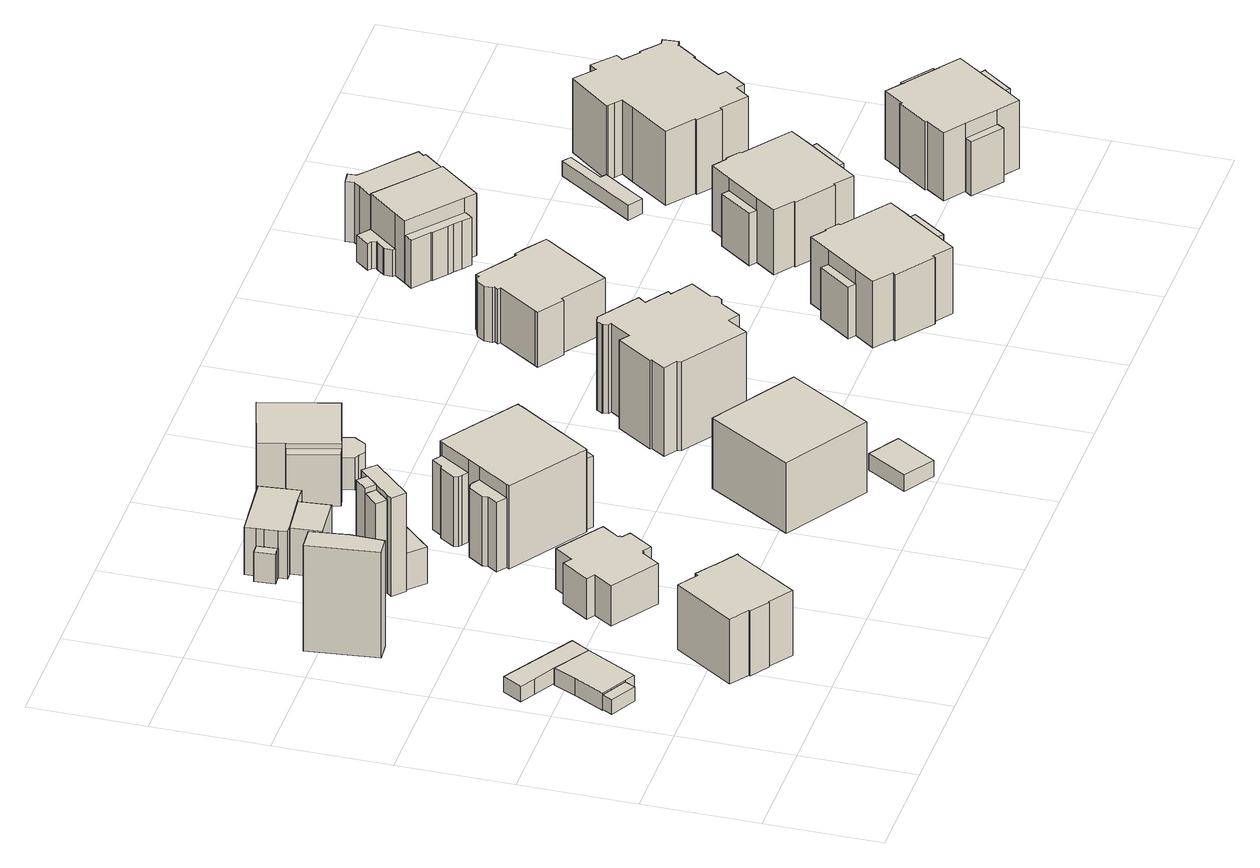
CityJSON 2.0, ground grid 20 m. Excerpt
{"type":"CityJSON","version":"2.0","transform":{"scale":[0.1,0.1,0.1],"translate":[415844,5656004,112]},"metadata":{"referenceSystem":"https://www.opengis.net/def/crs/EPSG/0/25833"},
"CityObjects":{
"building1":{"type":"Building","attributes":{"Dachtyp_tdc":"tdcPolyFlatRoof","Gemeindeschluessel":14612000,"Dachneigung":7.21,"QualitaetDacherkennung":48,"Geometrietyp2DReferenz":"3000","measuredHeight":2.91,"function":"31001_9998","roofType":"2100"},"geometry":[{"type":"Solid","lod":"1","boundaries":[[[[0,1,2,3]],[[4,5,6,7]],[[3,5,4,0]],[[2,6,5,3]],[[1,7,6,2]],[[0,4,7,1]]]]}]},
"building2":{"type":"Building","attributes":{"Dachtyp_tdc":"tdcPolyFlatRoof","Gemeindeschluessel":14612000,"Dachneigung":0,"QualitaetDacherkennung":65,"Geometrietyp2DReferenz":"3000","measuredHeight":3.23,"function":"31001_9998","roofType":"1000"},"geometry":[{"type":"Solid","lod":"1","boundaries":[[[[8,9,10,11,12,13]],[[14,15,16,17,18,19]],[[13,15,14,8]],[[12,16,15,13]],[[11,17,16,12]],[[10,18,17,11]],[[9,19,18,10]],[[8,14,19,9]]]]}]},
"building3":{"type":"Building","attributes":{"Dachtyp_tdc":"tdcPolyFlatRoof","Gemeindeschluessel":14612000,"Dachneigung":3.41,"QualitaetDacherkennung":53,"Geometrietyp2DReferenz":"3000","measuredHeight":3.01,"function":"31001_9998","roofType":"2100"},"geometry":[{"type":"Solid","lod":"1","boundaries":[[[[20,11,10,21,22,23]],[[24,25,26,27,28,29]],[[23,25,24,20]],[[22,26,25,23]],[[21,27,26,22]],[[10,28,27,21]],[[11,29,28,10]],[[20,24,29,11]]]]}]},
"building4":{"type":"Building","attributes":{"Dachtyp_tdc":"tdcTentRoof","Gemeindeschluessel":14612000,"Dachneigung":24.25,"QualitaetDacherkennung":80,"Geometrietyp2DReferenz":"3000","measuredHeight":13.79,"function":"31001_9998","roofType":"3500"},"geometry":[{"type":"Solid","lod":"1","boundaries":[[[[30,31,32,33,34,35,36,37,38,39,40,41,42]],[[43,44,45,46,47,48,49,50,51,52,53,54,55]],[[42,44,43,30]],[[41,45,44,42]],[[40,46,45,41]],[[39,47,46,40]],[[38,48,47,39]],[[37,49,48,38]],[[36,50,49,37]],[[35,51,50,36]],[[34,52,51,35]],[[33,53,52,34]],[[32,54,53,33]],[[31,55,54,32]],[[30,43,55,31]]]]}]},
"building5":{"type":"Building","attributes":{"Dachtyp_tdc":"tdcFreeFormRoof","Gemeindeschluessel":14612000,"Dachneigung":70.06,"QualitaetDacherkennung":8,"Geometrietyp2DReferenz":"3000","measuredHeight":22.73,"function":"31001_9998","roofType":"5000"},"geometry":[{"type":"Solid","lod":"1","boundaries":[[[[56,57,58,59,60]],[[61,62,63,64,65]],[[60,62,61,56]],[[59,63,62,60]],[[58,64,63,59]],[[57,65,64,58]],[[56,61,65,57]]]]}]},
"building6":{"type":"Building","attributes":{"Dachtyp_tdc":"tdcPolyFlatRoof","Gemeindeschluessel":14612000,"Dachneigung":0,"QualitaetDacherkennung":70,"Geometrietyp2DReferenz":"3000","measuredHeight":7.64,"function":"31001_9998","roofType":"1000"},"geometry":[{"type":"Solid","lod":"1","boundaries":[[[[66,67,68,69,70,71,72,73,74,75,76,77,78,79,80,81]],[[82,83,84,85,86,87,88,89,90,91,92,93,94,95,96,97]],[[81,83,82,66]],[[80,84,83,81]],[[79,85,84,80]],[[78,86,85,79]],[[77,87,86,78]],[[76,88,87,77]],[[75,89,88,76]],[[74,90,89,75]],[[73,91,90,74]],[[72,92,91,73]],[[71,93,92,72]],[[70,94,93,71]],[[69,95,94,70]],[[68,96,95,69]],[[67,97,96,68]],[[66,82,97,67]]]]}]},
"building7":{"type":"Building","attributes":{"Dachtyp_tdc":"tdcFreeFormRoof","Gemeindeschluessel":14612000,"Dachneigung":73.4,"QualitaetDacherkennung":16,"Geometrietyp2DReferenz":"3000","measuredHeight":19.22,"function":"31001_9998","roofType":"5000"},"geometry":[{"type":"Solid","lod":"1","boundaries":[[[[98,99,100,101]],[[102,103,104,105]],[[101,103,102,98]],[[100,104,103,101]],[[99,105,104,100]],[[98,102,105,99]]]]}]},
"building8":{"type":"Building","attributes":{"Dachtyp_tdc":"tdcGableRoof","Gemeindeschluessel":14612000,"Dachneigung":61.26,"QualitaetDacherkennung":19,"Geometrietyp2DReferenz":"3000","measuredHeight":19.61,"function":"31001_9998","roofType":"3100"},"geometry":[{"type":"Solid","lod":"1","boundaries":[[[[106,107,108,109]],[[110,111,112,113]],[[109,111,110,106]],[[108,112,111,109]],[[107,113,112,108]],[[106,110,113,107]]]]}]},
"building9":{"type":"Building","attributes":{"Dachtyp_tdc":"tdcFreeFormRoof","Gemeindeschluessel":14612000,"Dachneigung":63.85,"QualitaetDacherkennung":7,"Geometrietyp2DReferenz":"3000","measuredHeight":19.94,"function":"31001_9998","roofType":"5000"},"geometry":[{"type":"Solid","lod":"1","boundaries":[[[[114,115,116,109,108,117,118]],[[119,120,105,104,121,122,123]],[[118,120,119,114]],[[117,105,120,118]],[[108,104,105,117]],[[109,121,104,108]],[[116,122,121,109]],[[115,123,122,116]],[[114,119,123,115]]]]}]},
"building10":{"type":"Building","attributes":{"Dachtyp_tdc":"tdcFreeFormRoof","Gemeindeschluessel":14612000,"Dachneigung":36.55,"QualitaetDacherkennung":3,"Geometrietyp2DReferenz":"3000","measuredHeight":9.17,"function":"31001_9998","roofType":"5000"},"geometry":[{"type":"Solid","lod":"1","boundaries":[[[[124,125,126,127,128]],[[129,130,131,132,133]],[[128,130,129,124]],[[127,131,130,128]],[[126,132,131,127]],[[125,133,132,126]],[[124,129,133,125]]]]}]},
"building11":{"type":"Building","attributes":{"Gemeindeschluessel":14612000,"Geometrietyp2DReferenz":"3000","function":"31001_9998","roofType":"9999"},"children":["building11-1","building11-2","building11-3"]},
"building11-1":{"type":"BuildingPart","attributes":{"Dachtyp_tdc":"tdcGableRoof","Dachneigung":48.93,"QualitaetDacherkennung":73,"Geometrietyp2DReferenz":"3000","measuredHeight":10.89,"roofType":"3100"},"parents":["building11"],"geometry":[{"type":"Solid","lod":"1","boundaries":[[[[134,135,136,137]],[[138,139,140,141]],[[137,138,141,134]],[[136,139,138,137]],[[135,140,139,136]],[[134,141,140,135]]]]}]},
"building11-2":{"type":"BuildingPart","attributes":{"Dachtyp_tdc":"tdcFreeFormRoof","Dachneigung":66.71,"QualitaetDacherkennung":18,"Geometrietyp2DReferenz":"3000","measuredHeight":6.61,"roofType":"5000"},"parents":["building11"],"geometry":[{"type":"Solid","lod":"1","boundaries":[[[[142,143,144,145,146]],[[147,148,149,150,151]],[[146,148,147,142]],[[145,149,148,146]],[[144,150,149,145]],[[143,151,150,144]],[[142,147,151,143]]]]}]},
"building11-3":{"type":"BuildingPart","attributes":{"Dachtyp_tdc":"tdcGableRoof","Dachneigung":45.71,"QualitaetDacherkennung":52,"Geometrietyp2DReferenz":"3000","measuredHeight":10.87,"roofType":"3100"},"parents":["building11"],"geometry":[{"type":"Solid","lod":"1","boundaries":[[[[152,153,154,155,156,157,158,159,160,161]],[[140,162,147,163,151,164,165,166,167,141]],[[161,140,141,152]],[[160,162,140,161]],[[159,147,162,160]],[[158,163,147,159]],[[157,151,163,158]],[[156,164,151,157]],[[155,165,164,156]],[[154,166,165,155]],[[153,167,166,154]],[[152,141,167,153]]]]}]},
"building12":{"type":"Building","attributes":{"Gemeindeschluessel":14612000,"Geometrietyp2DReferenz":"3000","function":"31001_9998","roofType":"9999"},"children":["building12-1","building12-2","building12-3","building12-4"]},
"building12-1":{"type":"BuildingPart","attributes":{"Dachtyp_tdc":"tdcPolyFlatRoof","Dachneigung":0,"QualitaetDacherkennung":38,"Geometrietyp2DReferenz":"3000","measuredHeight":13.13,"roofType":"1000"},"parents":["building12"],"geometry":[{"type":"Solid","lod":"1","boundaries":[[[[168,169,170,171,172,173,174,175]],[[176,177,178,179,180,181,182,183]],[[175,177,176,168]],[[174,178,177,175]],[[173,179,178,174]],[[172,180,179,173]],[[171,181,180,172]],[[170,182,181,171]],[[169,183,182,170]],[[168,176,183,169]]]]}]},
"building12-2":{"type":"BuildingPart","attributes":{"Dachtyp_tdc":"tdcTentRoof","Dachneigung":35.95,"QualitaetDacherkennung":52,"Geometrietyp2DReferenz":"3000","measuredHeight":18.56,"roofType":"3500"},"parents":["building12"],"geometry":[{"type":"Solid","lod":"1","boundaries":[[[[184,185,186,187,188,189,190,191,192,193,194]],[[183,195,196,197,198,199,200,201,202,203,176]],[[194,195,183,184]],[[193,196,195,194]],[[192,197,196,193]],[[191,198,197,192]],[[190,199,198,191]],[[189,200,199,190]],[[188,201,200,189]],[[187,202,201,188]],[[186,203,202,187]],[[185,176,203,186]],[[184,183,176,185]]]]}]},
"building12-3":{"type":"BuildingPart","attributes":{"Dachtyp_tdc":"tdcGableRoof","Dachneigung":35.24,"QualitaetDacherkennung":44,"Geometrietyp2DReferenz":"3000","measuredHeight":16.15,"roofType":"3100"},"parents":["building12"],"geometry":[{"type":"Solid","lod":"1","boundaries":[[[[204,205,206,207,208,209,210,211,212]],[[201,213,200,214,215,216,217,218,219]],[[212,213,201,204]],[[211,200,213,212]],[[210,214,200,211]],[[209,215,214,210]],[[208,216,215,209]],[[207,217,216,208]],[[206,218,217,207]],[[205,219,218,206]],[[204,201,219,205]]]]}]},
"building12-4":{"type":"BuildingPart","attributes":{"Dachtyp_tdc":"tdcPolyFlatRoof","Dachneigung":0,"QualitaetDacherkennung":34,"Geometrietyp2DReferenz":"3000","measuredHeight":13.15,"roofType":"1000"},"parents":["building12"],"geometry":[{"type":"Solid","lod":"1","boundaries":[[[[220,221,222,223,224,225,226,227]],[[228,229,230,231,232,233,196,195]],[[226,228,195,227]],[[225,229,228,226]],[[224,230,229,225]],[[223,231,230,224]],[[222,232,231,223]],[[221,233,232,222]],[[220,196,233,221]],[[227,195,196,220]]]]}]},
"building13":{"type":"Building","attributes":{"Dachtyp_tdc":"tdcTentRoof","Gemeindeschluessel":14612000,"Dachneigung":12.66,"QualitaetDacherkennung":60,"Geometrietyp2DReferenz":"3000","measuredHeight":14.26,"function":"31001_9998","roofType":"3500"},"geometry":[{"type":"Solid","lod":"1","boundaries":[[[[234,235,236,237]],[[238,239,240,241]],[[237,239,238,234]],[[236,240,239,237]],[[235,241,240,236]],[[234,238,241,235]]]]}]},
"building14":{"type":"Building","attributes":{"Gemeindeschluessel":14612000,"Geometrietyp2DReferenz":"3000","function":"31001_9998","roofType":"9999"},"children":["building14-1","building14-2","building14-3"]},
"building14-1":{"type":"BuildingPart","attributes":{"Dachtyp_tdc":"tdcHipRoof","Dachneigung":25.36,"QualitaetDacherkennung":58,"Geometrietyp2DReferenz":"3000","measuredHeight":11.88,"roofType":"3200"},"parents":["building14"],"geometry":[{"type":"Solid","lod":"1","boundaries":[[[[242,243,244,245,246,247,248,249,250]],[[251,252,253,254,255,256,257,258,259]],[[250,252,251,242]],[[249,253,252,250]],[[248,254,253,249]],[[247,255,254,248]],[[246,256,255,247]],[[245,257,256,246]],[[244,258,257,245]],[[243,259,258,244]],[[242,251,259,243]]]]}]},
"building14-2":{"type":"BuildingPart","attributes":{"Dachtyp_tdc":"tdcPolyFlatRoof","Dachneigung":25.16,"QualitaetDacherkennung":77,"Geometrietyp2DReferenz":"3000","measuredHeight":9.95,"roofType":"2100"},"parents":["building14"],"geometry":[{"type":"Solid","lod":"1","boundaries":[[[[260,261,262,263]],[[264,258,257,265]],[[263,258,264,260]],[[262,257,258,263]],[[261,265,257,262]],[[260,264,265,261]]]]}]},
"building14-3":{"type":"BuildingPart","attributes":{"Dachtyp_tdc":"tdcFreeFormRoof","Dachneigung":12.82,"QualitaetDacherkennung":23,"Geometrietyp2DReferenz":"3000","measuredHeight":6.76,"roofType":"5000"},"parents":["building14"],"geometry":[{"type":"MultiSurface","lod":"1","boundaries":[[[266,267,268,269,270,271,272,273,274,275,276,267]],[[256,277,278,279,255,280,281,282,283,284,285,277]],[[277,267,276,278]],[[278,276,275,279]],[[273,280,255,274]],[[272,281,280,273]],[[271,282,281,272]],[[270,283,282,271]],[[269,284,283,270]],[[268,285,284,269]],[[267,277,285,268]]]}]},
"building15":{"type":"Building","attributes":{"Dachtyp_tdc":"tdcPolyFlatRoof","Gemeindeschluessel":14612000,"Dachneigung":0,"QualitaetDacherkennung":72,"Geometrietyp2DReferenz":"3000","measuredHeight":3.04,"function":"31001_9998","roofType":"1000"},"geometry":[{"type":"Solid","lod":"1","boundaries":[[[[286,287,288,289]],[[290,291,292,293]],[[289,291,290,286]],[[288,292,291,289]],[[287,293,292,288]],[[286,290,293,287]]]]}]},
"building16":{"type":"Building","attributes":{"Dachtyp_tdc":"tdcFreeFormRoof","Gemeindeschluessel":14612000,"Dachneigung":48.57,"QualitaetDacherkennung":20,"Geometrietyp2DReferenz":"3000","measuredHeight":22.17,"function":"31001_9998","roofType":"5000"},"geometry":[{"type":"Solid","lod":"1","boundaries":[[[[294,295,296,297,298,299,300,301,302,303,304,305,306,307,308,309,310,311,312,313,314,315,316,317,318,319,320]],[[321,322,323,324,325,326,327,328,329,330,331,332,333,334,335,336,337,338,339,340,341,342,343,344,345,346,347]],[[320,322,321,294]],[[319,323,322,320]],[[318,324,323,319]],[[317,325,324,318]],[[316,326,325,317]],[[315,327,326,316]],[[314,328,327,315]],[[313,329,328,314]],[[312,330,329,313]],[[311,331,330,312]],[[310,332,331,311]],[[309,333,332,310]],[[308,334,333,309]],[[307,335,334,308]],[[306,336,335,307]],[[305,337,336,306]],[[304,338,337,305]],[[303,339,338,304]],[[302,340,339,303]],[[301,341,340,302]],[[300,342,341,301]],[[299,343,342,300]],[[298,344,343,299]],[[297,345,344,298]],[[296,346,345,297]],[[295,347,346,296]],[[294,321,347,295]]]]}]},
"building17":{"type":"Building","attributes":{"Dachtyp_tdc":"tdcCutTentRoof","Gemeindeschluessel":14612000,"Dachneigung":0.275,"QualitaetDacherkennung":70,"Geometrietyp2DReferenz":"3000","measuredHeight":13.13,"function":"31001_9998","roofType":"9999"},"geometry":[{"type":"Solid","lod":"1","boundaries":[[[[348,349,350,351,352,353,354,355,356,357,358,359,360,361,362,363,364,365,366,367,368,369]],[[370,371,372,373,374,375,376,377,378,379,380,381,382,383,384,385,386,387,388,389,390,391]],[[369,371,370,348]],[[368,372,371,369]],[[367,373,372,368]],[[366,374,373,367]],[[365,375,374,366]],[[364,376,375,365]],[[363,377,376,364]],[[362,378,377,363]],[[361,379,378,362]],[[360,380,379,361]],[[359,381,380,360]],[[358,382,381,359]],[[357,383,382,358]],[[356,384,383,357]],[[355,385,384,356]],[[354,386,385,355]],[[353,387,386,354]],[[352,388,387,353]],[[351,389,388,352]],[[350,390,389,351]],[[349,391,390,350]],[[348,370,391,349]]]]}]},
"building18":{"type":"Building","attributes":{"Gemeindeschluessel":14612000,"Geometrietyp2DReferenz":"3000","function":"31001_9998","roofType":"9999"},"children":["building18-1","building18-2","building18-3"]},
"building18-1":{"type":"BuildingPart","attributes":{"Dachtyp_tdc":"tdcGableRoof","Dachneigung":25.41,"QualitaetDacherkennung":57,"Geometrietyp2DReferenz":"3000","measuredHeight":12.93,"roofType":"3100"},"parents":["building18"],"geometry":[{"type":"Solid","lod":"1","boundaries":[[[[392,393,394,395]],[[396,397,398,399]],[[395,397,396,392]],[[394,398,397,395]],[[393,399,398,394]],[[392,396,399,393]]]]}]},
"building18-2":{"type":"BuildingPart","attributes":{"Dachtyp_tdc":"tdcFreeFormRoof","Dachneigung":24.99,"QualitaetDacherkennung":48,"Geometrietyp2DReferenz":"3000","measuredHeight":14.52,"roofType":"5000"},"parents":["building18"],"geometry":[{"type":"Solid","lod":"1","boundaries":[[[[400,401,402,403,404,405,406,407,408,409,410,411,412,413,414,415,416]],[[417,418,419,420,421,422,423,424,396,399,425,426,427,428,429,430,431]],[[416,418,417,400]],[[415,419,418,416]],[[414,420,419,415]],[[413,421,420,414]],[[412,422,421,413]],[[411,423,422,412]],[[410,424,423,411]],[[409,396,424,410]],[[408,399,396,409]],[[407,425,399,408]],[[406,426,425,407]],[[405,427,426,406]],[[404,428,427,405]],[[403,429,428,404]],[[402,430,429,403]],[[401,431,430,402]],[[400,417,431,401]]]]}]},
"building18-3":{"type":"BuildingPart","attributes":{"Dachtyp_tdc":"tdcFreeFormRoof","Dachneigung":66.11,"QualitaetDacherkennung":20,"Geometrietyp2DReferenz":"3000","measuredHeight":10.53,"roofType":"5000"},"parents":["building18"],"geometry":[{"type":"Solid","lod":"1","boundaries":[[[[432,433,434,435]],[[436,437,417,431]],[[435,436,431,432]],[[434,437,436,435]],[[433,417,437,434]],[[432,431,417,433]]]]}]},
"building19":{"type":"Building","attributes":{"Gemeindeschluessel":14612000,"Geometrietyp2DReferenz":"3000","function":"31001_9998","roofType":"9999"},"children":["building19-1","building19-2","building19-3","building19-4"]},
"building19-1":{"type":"BuildingPart","attributes":{"Dachtyp_tdc":"tdcHipAndGableRoof","Dachneigung":24.84,"QualitaetDacherkennung":18,"Geometrietyp2DReferenz":"3000","measuredHeight":13.24,"roofType":"5000"},"parents":["building19"],"geometry":[{"type":"Solid","lod":"1","boundaries":[[[[438,439,440,441,442,443]],[[444,445,446,447,448,449]],[[443,444,449,438]],[[442,445,444,443]],[[441,446,445,442]],[[440,447,446,441]],[[439,448,447,440]],[[438,449,448,439]]]]}]},
"building19-2":{"type":"BuildingPart","attributes":{"Dachtyp_tdc":"tdcGableRoof","Dachneigung":36.94,"QualitaetDacherkennung":40,"Geometrietyp2DReferenz":"3000","measuredHeight":11.91,"roofType":"3100"},"parents":["building19"],"geometry":[{"type":"Solid","lod":"1","boundaries":[[[[450,451,452,453,454,455,456,457,458,459]],[[460,446,461,462,463,464,465,466,467,447]],[[459,446,460,450]],[[458,461,446,459]],[[457,462,461,458]],[[456,463,462,457]],[[455,464,463,456]],[[454,465,464,455]],[[453,466,465,454]],[[452,467,466,453]],[[451,447,467,452]],[[450,460,447,451]]]]}]},
"building19-3":{"type":"BuildingPart","attributes":{"Dachtyp_tdc":"tdcFreeFormRoof","Dachneigung":23.27,"QualitaetDacherkennung":32,"Geometrietyp2DReferenz":"3000","measuredHeight":13.5,"roofType":"5000"},"parents":["building19"],"geometry":[{"type":"Solid","lod":"1","boundaries":[[[[468,469,470,471,472,473,474,475,476,477,478,479,480]],[[481,482,444,483,449,484,485,486,487,488,489,490,491]],[[480,482,481,468]],[[479,444,482,480]],[[478,483,444,479]],[[477,449,483,478]],[[476,484,449,477]],[[475,485,484,476]],[[474,486,485,475]],[[473,487,486,474]],[[472,488,487,473]],[[471,489,488,472]],[[470,490,489,471]],[[469,491,490,470]],[[468,481,491,469]]]]}]},
"building19-4":{"type":"BuildingPart","attributes":{"Dachtyp_tdc":"tdcPolyFlatRoof","Dachneigung":0,"QualitaetDacherkennung":19,"Geometrietyp2DReferenz":"3000","measuredHeight":4.95,"roofType":"1000"},"parents":["building19"],"geometry":[{"type":"Solid","lod":"1","boundaries":[[[[492,493,494,495,496,497,498,499,500,501,502,503]],[[448,504,505,506,507,508,509,510,511,512,513,449]],[[503,504,448,492]],[[502,505,504,503]],[[501,506,505,502]],[[500,507,506,501]],[[499,508,507,500]],[[498,509,508,499]],[[497,510,509,498]],[[496,511,510,497]],[[495,512,511,496]],[[494,513,512,495]],[[493,449,513,494]],[[492,448,449,493]]]]}]},
"building20":{"type":"Building","attributes":{"Gemeindeschluessel":14612000,"Geometrietyp2DReferenz":"3000","function":"31001_9998","roofType":"9999"},"children":["building20-1","building20-2","building20-3"]},
"building20-1":{"type":"BuildingPart","attributes":{"Dachtyp_tdc":"tdcCutGableRoof","Dachneigung":21.86,"QualitaetDacherkennung":66,"Geometrietyp2DReferenz":"3000","measuredHeight":12.23,"roofType":"9999"},"parents":["building20"],"geometry":[{"type":"Solid","lod":"1","boundaries":[[[[514,515,516,517]],[[518,519,520,521]],[[517,519,518,514]],[[516,520,519,517]],[[515,521,520,516]],[[514,518,521,515]]]]}]},
"building20-2":{"type":"BuildingPart","attributes":{"Dachtyp_tdc":"tdcFreeFormRoof","Dachneigung":24.66,"QualitaetDacherkennung":50,"Geometrietyp2DReferenz":"3000","measuredHeight":14.12,"roofType":"5000"},"parents":["building20"],"geometry":[{"type":"Solid","lod":"1","boundaries":[[[[522,523,524,525,526,527,528,529,530,531,532,533,534,535,536,537]],[[538,539,540,518,521,541,542,543,544,545,546,547,548,549,550,551]],[[537,539,538,522]],[[536,540,539,537]],[[535,518,540,536]],[[534,521,518,535]],[[533,541,521,534]],[[532,542,541,533]],[[531,543,542,532]],[[530,544,543,531]],[[529,545,544,530]],[[528,546,545,529]],[[527,547,546,528]],[[526,548,547,527]],[[525,549,548,526]],[[524,550,549,525]],[[523,551,550,524]],[[522,538,551,523]]]]}]},
"building20-3":{"type":"BuildingPart","attributes":{"Dachtyp_tdc":"tdcFreeFormRoof","Dachneigung":74.97,"QualitaetDacherkennung":22,"Geometrietyp2DReferenz":"3000","measuredHeight":11.16,"roofType":"5000"},"parents":["building20"],"geometry":[{"type":"Solid","lod":"1","boundaries":[[[[552,553,554,555]],[[547,556,557,548]],[[555,556,547,552]],[[554,557,556,555]],[[553,548,557,554]],[[552,547,548,553]]]]}]},
"building21":{"type":"Building","attributes":{"Dachtyp_tdc":"tdcPolyFlatRoof","Gemeindeschluessel":14612000,"Dachneigung":4.07,"QualitaetDacherkennung":71,"Geometrietyp2DReferenz":"3000","measuredHeight":2.88,"function":"31001_9998","roofType":"2100"},"geometry":[{"type":"Solid","lod":"1","boundaries":[[[[558,559,560,561,562,563]],[[564,565,566,567,568,569]],[[563,565,564,558]],[[562,566,565,563]],[[561,567,566,562]],[[560,568,567,561]],[[559,569,568,560]],[[558,564,569,559]]]]}]},
"building22":{"type":"Building","attributes":{"Gemeindeschluessel":14612000,"Geometrietyp2DReferenz":"3000","function":"31001_9998","roofType":"9999"},"children":["building22-1","building22-2","building22-3","building22-4"]},
"building22-1":{"type":"BuildingPart","attributes":{"Dachtyp_tdc":"tdcFreeFormRoof","Dachneigung":73.81,"QualitaetDacherkennung":10,"Geometrietyp2DReferenz":"3000","measuredHeight":13.15,"roofType":"5000"},"parents":["building22"],"geometry":[{"type":"Solid","lod":"1","boundaries":[[[[570,571,572,573,574,575]],[[576,577,578,579,580,581]],[[575,577,576,570]],[[574,578,577,575]],[[573,579,578,574]],[[572,580,579,573]],[[571,581,580,572]],[[570,576,581,571]]]]}]},
"building22-2":{"type":"BuildingPart","attributes":{"Dachtyp_tdc":"tdcTentRoof","Dachneigung":35.22,"QualitaetDacherkennung":62,"Geometrietyp2DReferenz":"3000","measuredHeight":15.55,"roofType":"3500"},"parents":["building22"],"geometry":[{"type":"Solid","lod":"1","boundaries":[[[[582,583,584,585,586,587,588,589,590,591,592,593,594,595,596,597,598]],[[599,600,601,602,603,604,605,606,581,580,579,607,608,609,610,611,612]],[[597,600,599,598]],[[596,601,600,597]],[[595,602,601,596]],[[594,603,602,595]],[[593,604,603,594]],[[592,605,604,593]],[[591,606,605,592]],[[590,581,606,591]],[[589,580,581,590]],[[588,579,580,589]],[[587,607,579,588]],[[586,608,607,587]],[[585,609,608,586]],[[584,610,609,585]],[[583,611,610,584]],[[582,612,611,583]],[[598,599,612,582]]]]}]},
"building22-3":{"type":"BuildingPart","attributes":{"Dachtyp_tdc":"tdcFreeFormRoof","Dachneigung":62.45,"QualitaetDacherkennung":19,"Geometrietyp2DReferenz":"3000","measuredHeight":10.81,"roofType":"5000"},"parents":["building22"],"geometry":[{"type":"Solid","lod":"1","boundaries":[[[[613,614,615,616,617]],[[618,599,612,619,620]],[[617,599,618,613]],[[616,612,599,617]],[[615,619,612,616]],[[614,620,619,615]],[[613,618,620,614]]]]}]},
"building22-4":{"type":"BuildingPart","attributes":{"Dachtyp_tdc":"tdcGableRoof","Dachneigung":34.89,"QualitaetDacherkennung":71,"Geometrietyp2DReferenz":"3000","measuredHeight":13.29,"roofType":"3100"},"parents":["building22"],"geometry":[{"type":"Solid","lod":"1","boundaries":[[[[621,622,623,624,625,626,627]],[[628,629,630,631,610,609,608]],[[627,629,628,621]],[[626,630,629,627]],[[625,631,630,626]],[[624,610,631,625]],[[623,609,610,624]],[[622,608,609,623]],[[621,628,608,622]]]]}]},
"building23":{"type":"Building","attributes":{"Dachtyp_tdc":"tdcFreeFormRoof","Gemeindeschluessel":14612000,"Dachneigung":48.76,"QualitaetDacherkennung":43,"Geometrietyp2DReferenz":"3000","measuredHeight":17.76,"function":"31001_9998","roofType":"5000"},"geometry":[{"type":"Solid","lod":"1","boundaries":[[[[632,633,634,635,636,637,638,639,640,641,642,643,644,645,646,647,648,649,650,651,652,653,654,655,656,657,658,659,660]],[[661,662,663,664,665,666,667,668,669,670,671,672,673,674,675,676,677,678,679,680,681,682,683,684,685,686,687,688,689]],[[660,662,661,632]],[[659,663,662,660]],[[658,664,663,659]],[[657,665,664,658]],[[656,666,665,657]],[[655,667,666,656]],[[654,668,667,655]],[[653,669,668,654]],[[652,670,669,653]],[[651,671,670,652]],[[650,672,671,651]],[[649,673,672,650]],[[648,674,673,649]],[[647,675,674,648]],[[646,676,675,647]],[[645,677,676,646]],[[644,678,677,645]],[[643,679,678,644]],[[642,680,679,643]],[[641,681,680,642]],[[640,682,681,641]],[[639,683,682,640]],[[638,684,683,639]],[[637,685,684,638]],[[636,686,685,637]],[[635,687,686,636]],[[634,688,687,635]],[[633,689,688,634]],[[632,661,689,633]]]]}]}
},
"vertices":[
[8,304,49],[54,280,49],[63,298,49],[18,322,49],[8,304,22],[18,322,22],[63,298,22],[54,280,22],
[63,298,52],[81,288,52],[129,376,52],[66,414,52],[47,375,52],[18,322,52],[63,298,20],[18,322,20],[47,375,20],[66,414,20],[129,376,20],[81,288,20],
[27,436,52],[148,408,52],[21,484,52],[2,451,52],[27,436,23],[2,451,23],[21,484,23],[148,408,23],[129,376,23],[66,414,23],
[249,233,142],[215,256,142],[144,151,142],[176,129,142],[175,126,142],[207,104,142],[208,106,142],[249,78,142],[320,185,142],[324,189,142],[285,215,142],[285,216,142],[253,238,142],[249,233,20],[253,238,20],[285,216,20],[285,215,20],[324,189,20],[320,185,20],[249,78,20],[208,106,20],[207,104,20],[175,126,20],[176,129,20],[144,151,20],[215,256,20],
[120,705,204],[121,763,204],[112,828,204],[72,825,204],[87,702,204],[120,705,5],[87,702,5],[72,825,5],[112,828,5],[121,763,5],
[331,320,96],[353,353,96],[356,351,96],[358,353,96],[373,344,96],[401,386,96],[387,396,96],[389,399,96],[386,401,96],[407,432,96],[327,486,96],[306,454,96],[291,464,96],[258,416,96],[272,407,96],[250,374,96],[331,320,20],[250,374,20],[272,407,20],[258,416,20],[291,464,20],[306,454,20],[327,486,20],[407,432,20],[386,401,20],[389,399,20],[387,396,20],[401,386,20],[373,344,20],[358,353,20],[356,351,20],[353,353,20],
[249,757,181],[264,743,181],[287,767,181],[272,781,181],[249,757,6],[272,781,6],[287,767,6],[264,743,6],
[291,801,191],[272,781,191],[287,767,191],[306,787,191],[291,801,5],[306,787,5],[287,767,5],[272,781,5],
[277,715,191],[341,781,191],[320,801,191],[264,743,191],[256,734,191],[277,715,6],[256,734,6],[306,787,6],[320,801,6],[341,781,6],
[277,715,77],[304,689,77],[375,762,77],[348,788,77],[341,781,77],[277,715,8],[341,781,8],[348,788,8],[375,762,8],[304,689,8],
[347,912,94],[272,904,94],[277,851,94],[352,858,94],[352,858,7],[277,851,7],[272,904,7],[347,912,7],
[256,918,63],[253,953,63],[236,952,63],[239,917,63],[248,918,63],[256,918,7],[248,918,7],[239,917,7],[236,952,7],[253,953,7],
[347,912,96],[376,914,96],[372,951,96],[369,983,96],[251,972,96],[253,953,96],[254,940,96],[256,918,96],[258,903,96],[272,904,96],[258,903,7],[254,940,7],[251,972,7],[369,983,7],[372,951,7],[376,914,7],
[376,580,143],[413,635,143],[403,642,143],[397,645,143],[388,644,143],[370,618,143],[371,609,143],[359,591,143],[376,580,12],[359,591,12],[371,609,12],[370,618,12],[388,644,12],[397,645,12],[403,642,12],[413,635,12],
[413,635,168],[376,580,168],[373,575,168],[506,487,168],[509,491,168],[595,619,168],[595,620,168],[599,625,168],[466,714,168],[463,710,168],[428,657,168],[428,657,12],[463,710,12],[466,714,12],[599,625,12],[595,620,12],[595,619,12],[509,491,12],[506,487,12],[373,575,12],
[509,491,146],[523,481,146],[545,513,146],[566,545,146],[567,546,146],[589,579,146],[609,610,146],[595,619,146],[552,555,146],[552,555,12],[609,610,12],[589,579,12],[567,546,12],[566,545,12],[545,513,12],[523,481,12],
[463,710,143],[447,721,143],[435,703,143],[427,702,143],[410,676,143],[412,668,143],[418,664,143],[428,657,143],[418,664,12],[412,668,12],[410,676,12],[427,702,12],[435,703,12],[447,721,12],
[671,329,150],[581,183,150],[726,93,150],[817,238,150],[671,329,17],[817,238,17],[726,93,17],[581,183,17],
[488,1020,115],[456,1011,115],[469,966,115],[492,882,115],[499,884,115],[595,911,115],[603,913,115],[567,1042,115],[511,1026,115],[488,1020,10],[511,1026,10],[567,1042,10],[603,913,10],[595,911,10],[499,884,10],[492,882,10],[469,966,10],[456,1011,10],
[451,961,106],[474,877,106],[492,882,106],[469,966,106],[451,961,10],[474,877,10],
[499,884,70],[519,890,70],[524,869,70],[532,865,70],[543,858,70],[567,865,70],[579,885,70],[574,905,70],[595,911,70],[573,905,70],[524,891,70],[519,890,10],[524,891,10],[573,905,10],[574,905,10],[579,885,10],[567,865,10],[543,858,10],[532,865,10],[524,869,10],
[805,7,43],[849,77,43],[795,110,43],[752,40,43],[805,7,12],[752,40,12],[795,110,12],[849,77,12],
[831,539,187],[806,502,187],[789,514,187],[747,452,187],[749,450,187],[733,425,187],[755,411,187],[756,403,187],[865,329,187],[889,365,187],[908,353,187],[931,388,187],[943,391,187],[949,400,187],[947,411,187],[972,448,187],[936,472,187],[941,478,187],[902,504,187],[912,518,187],[846,562,187],[842,565,187],[830,563,187],[829,561,187],[823,552,187],[824,550,187],[825,542,187],[831,539,20],[825,542,20],[824,550,20],[823,552,20],[829,561,20],[830,563,20],[842,565,20],[846,562,20],[912,518,20],[902,504,20],[941,478,20],[936,472,20],[972,448,20],[947,411,20],[949,400,20],[943,391,20],[931,388,20],[908,353,20],[889,365,20],[865,329,20],[756,403,20],[755,411,20],[733,425,20],[749,450,20],[747,452,20],[789,514,20],[806,502,20],
[970,769,124],[965,762,124],[969,759,124],[922,689,124],[919,684,124],[963,654,124],[967,659,124],[1041,609,124],[1119,724,124],[1121,728,124],[1085,753,124],[1072,762,124],[1068,764,124],[1066,760,124],[1053,768,124],[1000,804,124],[996,807,124],[991,800,124],[988,803,124],[976,798,124],[967,785,124],[967,771,124],[970,769,21],[967,771,21],[967,785,21],[976,798,21],[988,803,21],[991,800,21],[996,807,21],[1000,804,21],[1053,768,21],[1066,760,21],[1068,764,21],[1072,762,21],[1085,753,21],[1121,728,21],[1119,724,21],[1041,609,21],[967,659,21],[963,654,21],[919,684,21],[922,689,21],[969,759,21],[965,762,21],
[1313,194,139],[1271,136,139],[1283,127,139],[1325,185,139],[1313,194,19],[1325,185,19],[1283,127,19],[1271,136,19],
[1186,287,144],[1144,230,144],[1118,195,144],[1150,171,144],[1146,167,144],[1210,120,144],[1213,125,144],[1245,101,144],[1271,136,144],[1313,194,144],[1313,193,144],[1339,229,144],[1258,288,144],[1260,291,144],[1238,307,144],[1236,305,144],[1212,323,144],[1186,287,19],[1212,323,19],[1236,305,19],[1238,307,19],[1260,291,19],[1258,288,19],[1339,229,19],[1313,193,19],[1245,101,19],[1213,125,19],[1210,120,19],[1146,167,19],[1150,171,19],[1118,195,19],[1144,230,19],
[1144,230,116],[1186,287,116],[1174,296,116],[1132,239,116],[1132,239,19],[1174,296,19],
[1151,1022,137],[1108,970,137],[1092,950,137],[1180,877,137],[1197,863,137],[1256,935,137],[1256,935,20],[1197,863,20],[1180,877,20],[1092,950,20],[1108,970,20],[1151,1022,20],
[1121,926,110],[1092,950,110],[1080,936,110],[1110,912,110],[1111,910,110],[1134,891,110],[1143,885,110],[1155,874,110],[1169,863,110],[1180,877,110],[1121,926,20],[1169,863,20],[1155,874,20],[1143,885,20],[1134,891,20],[1111,910,20],[1110,912,20],[1080,936,20],
[1282,974,133],[1291,984,133],[1257,1013,133],[1216,1046,133],[1201,1059,133],[1200,1074,133],[1179,1072,133],[1180,1057,133],[1171,1046,133],[1151,1022,133],[1178,999,133],[1256,935,133],[1286,971,133],[1282,974,20],[1286,971,20],[1178,999,20],[1171,1046,20],[1180,1057,20],[1179,1072,20],[1200,1074,20],[1201,1059,20],[1216,1046,20],[1257,1013,20],[1291,984,20],
[1108,970,70],[1151,1022,70],[1141,1030,70],[1129,1039,70],[1110,1015,70],[1116,1011,70],[1120,1003,70],[1117,1003,70],[1116,1001,70],[1105,989,70],[1104,987,70],[1104,973,70],[1104,973,20],[1104,987,20],[1105,989,20],[1116,1001,20],[1117,1003,20],[1120,1003,20],[1116,1011,20],[1110,1015,20],[1129,1039,20],[1141,1030,20],
[1463,397,139],[1421,340,139],[1433,332,139],[1475,388,139],[1463,397,23],[1475,388,23],[1433,332,23],[1421,340,23],
[1410,495,145],[1388,511,145],[1386,509,145],[1362,526,145],[1336,491,145],[1294,434,145],[1268,399,145],[1300,375,145],[1298,373,145],[1362,326,145],[1364,329,145],[1395,305,145],[1421,340,145],[1463,397,145],[1489,433,145],[1409,492,145],[1410,495,23],[1409,492,23],[1489,433,23],[1395,305,23],[1364,329,23],[1362,326,23],[1298,373,23],[1300,375,23],[1268,399,23],[1294,434,23],[1336,491,23],[1362,526,23],[1386,509,23],[1388,511,23],
[1294,434,121],[1336,491,121],[1324,500,121],[1282,443,121],[1282,443,23],[1324,500,23],
[1430,718,49],[1421,725,49],[1462,785,49],[1448,795,49],[1356,661,49],[1380,645,49],[1430,718,21],[1380,645,21],[1356,661,21],[1448,795,21],[1462,785,21],[1421,725,21],
[1677,309,139],[1668,297,139],[1721,258,139],[1721,259,139],[1729,271,139],[1727,272,139],[1677,309,20],[1727,272,20],[1729,271,20],[1721,259,20],[1721,258,20],[1668,297,20],
[1631,139,148],[1666,113,148],[1692,147,148],[1691,147,148],[1729,199,148],[1755,234,148],[1721,259,148],[1721,258,148],[1668,297,148],[1667,297,148],[1634,322,148],[1609,287,148],[1606,290,148],[1567,238,148],[1570,235,148],[1545,201,148],[1580,176,148],[1580,176,20],[1545,201,20],[1570,235,20],[1567,238,20],[1606,290,20],[1609,287,20],[1634,322,20],[1667,297,20],[1755,234,20],[1729,199,20],[1691,147,20],[1692,147,20],[1666,113,20],[1631,139,20],
[1571,164,121],[1623,126,121],[1626,131,121],[1631,139,121],[1580,176,121],[1571,164,20],[1626,131,20],[1623,126,20],
[1742,190,142],[1729,199,142],[1691,147,142],[1692,147,142],[1703,138,142],[1705,142,142],[1739,187,142],[1742,190,20],[1739,187,20],[1705,142,20],[1703,138,20],
[1658,664,163],[1656,691,163],[1645,690,163],[1614,716,163],[1612,714,163],[1585,736,163],[1594,748,163],[1557,780,163],[1547,768,163],[1513,796,163],[1453,724,163],[1454,722,163],[1464,714,163],[1476,705,163],[1459,683,163],[1409,615,163],[1455,580,163],[1453,577,163],[1492,547,163],[1495,551,163],[1539,518,163],[1557,542,163],[1569,533,163],[1597,571,163],[1585,580,163],[1621,630,163],[1623,628,163],[1647,661,163],[1647,663,163],[1658,664,23],[1647,663,23],[1647,661,23],[1623,628,23],[1621,630,23],[1585,580,23],[1597,571,23],[1569,533,23],[1557,542,23],[1539,518,23],[1495,551,23],[1492,547,23],[1453,577,23],[1455,580,23],[1409,615,23],[1459,683,23],[1476,705,23],[1464,714,23],[1454,722,23],[1453,724,23],[1513,796,23],[1547,768,23],[1557,780,23],[1594,748,23],[1585,736,23],[1612,714,23],[1614,716,23],[1645,690,23],[1656,691,23]
]}
